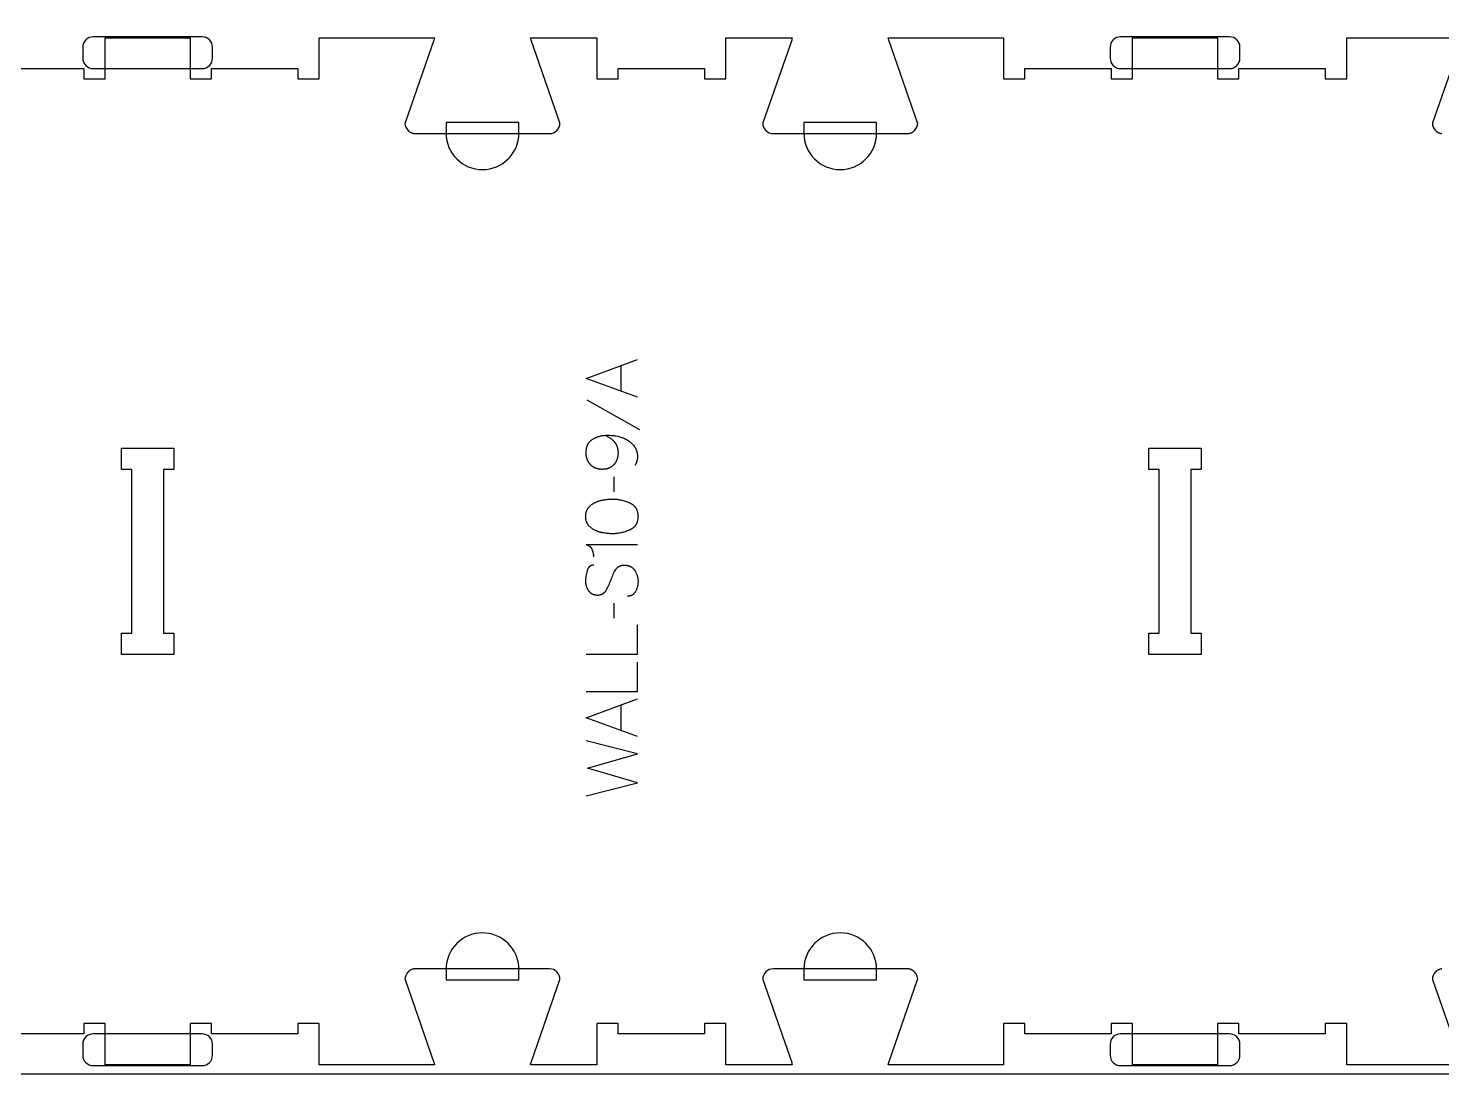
# Model space of a CAD drawing. Extents: x 5216 to 8399, y -10461 to -4867.
# Drawn here: x 6748 to 7574, y -6791 to -6181 of the extents above; entities that cross this region are included whole.
import ezdxf

# ---------------------------------------------------------------- set-up
doc = ezdxf.new("R2010")
doc.units = 0
for name, color, linetype in [('0_SHEET_SPRUCEPLY_2440X122', 1, 'CONTINUOUS'), ('1_ANYTOOL_1MMDEEP_LABELS_S', 2, 'CONTINUOUS'), ('3_ANYTOOL_CUTTHROUGH_INSID', 4, 'CONTINUOUS'), ('4_ANYTOOL_CUTTHROUGH_OUTSI', 5, 'CONTINUOUS'), ('5_ANYTOOL_HALF_MILL_9MM_IN', 3, 'CONTINUOUS')]:
    doc.layers.add(name, color=color, linetype=linetype)

msp = doc.modelspace()

# ---------------------------------------------------------------- linework, layer by layer
at = {"layer": '0_SHEET_SPRUCEPLY_2440X122'}
msp.add_lwpolyline([(5587.32, -5571.21), (5587.32, -6791.21), (8027.32, -6791.21), (8027.32, -5571.21)], close=True, dxfattribs=at)
at = {"layer": '1_ANYTOOL_1MMDEEP_LABELS_S'}
for points in [[(7103.89, -6396.21), (7073.89, -6385.32), (7103.89, -6374.26)], [(7094.33, -6392.74), (7094.33, -6377.82)], [(7074.36, -6397.92), (7105.13, -6415.11)], [(7083.27, -6438.42), (7083.01, -6438.42), (7082.74, -6438.41), (7082.48, -6438.4), (7082.22, -6438.38), (7081.97, -6438.35), (7081.71, -6438.32), (7081.47, -6438.29), (7081.22, -6438.25), (7080.98, -6438.2), (7080.74, -6438.15), (7080.51, -6438.09), (7080.28, -6438.03), (7080.05, -6437.97), (7079.83, -6437.89), (7079.61, -6437.81), (7079.4, -6437.73), (7079.18, -6437.64), (7078.97, -6437.55), (7078.77, -6437.45), (7078.57, -6437.34), (7078.37, -6437.23), (7078.17, -6437.11), (7077.98, -6436.99), (7077.79, -6436.87), (7077.61, -6436.73), (7077.43, -6436.6), (7077.25, -6436.45), (7077.08, -6436.3), (7076.91, -6436.15), (7076.74, -6435.99), (7076.58, -6435.83), (7076.42, -6435.66), (7076.26, -6435.48), (7076.11, -6435.31), (7075.97, -6435.13), (7075.82, -6434.94), (7075.69, -6434.76), (7075.56, -6434.57), (7075.43, -6434.38), (7075.31, -6434.18), (7075.19, -6433.99), (7075.08, -6433.78), (7074.98, -6433.58), (7074.88, -6433.38), (7074.78, -6433.17), (7074.69, -6432.96), (7074.6, -6432.74), (7074.52, -6432.52), (7074.44, -6432.3), (7074.37, -6432.08), (7074.31, -6431.85), (7074.24, -6431.62), (7074.19, -6431.39), (7074.14, -6431.16), (7074.09, -6430.92), (7074.05, -6430.68), (7074.01, -6430.44), (7073.98, -6430.19), (7073.95, -6429.94), (7073.93, -6429.69), (7073.91, -6429.43), (7073.9, -6429.17), (7073.89, -6428.91), (7073.89, -6428.65), (7073.89, -6428.31), (7073.9, -6427.98), (7073.92, -6427.65), (7073.95, -6427.33), (7073.98, -6427.01), (7074.02, -6426.7), (7074.07, -6426.4), (7074.13, -6426.1), (7074.19, -6425.81), (7074.26, -6425.53), (7074.34, -6425.25), (7074.43, -6424.98), (7074.52, -6424.71), (7074.62, -6424.45), (7074.73, -6424.2), (7074.85, -6423.95), (7074.91, -6423.83), (7074.97, -6423.71), (7075.04, -6423.59), (7075.1, -6423.48), (7075.17, -6423.36), (7075.24, -6423.25), (7075.31, -6423.13), (7075.39, -6423.02), (7075.46, -6422.91), (7075.54, -6422.81), (7075.62, -6422.7), (7075.7, -6422.6), (7075.78, -6422.49), (7075.87, -6422.39), (7075.96, -6422.29), (7076.05, -6422.19), (7076.14, -6422.1), (7076.23, -6422), (7076.32, -6421.91), (7076.42, -6421.82), (7076.52, -6421.72), (7076.62, -6421.64), (7076.72, -6421.55), (7076.83, -6421.46), (7077.04, -6421.29), (7077.26, -6421.13), (7077.49, -6420.98), (7077.72, -6420.83), (7077.97, -6420.68), (7078.21, -6420.55), (7078.45, -6420.41), (7078.7, -6420.28), (7078.95, -6420.16), (7079.2, -6420.03), (7079.45, -6419.92), (7079.71, -6419.81), (7079.96, -6419.7), (7080.22, -6419.6), (7080.49, -6419.5), (7080.75, -6419.41), (7081.01, -6419.32), (7081.28, -6419.23), (7081.55, -6419.15), (7081.82, -6419.08), (7082.37, -6418.94), (7082.93, -6418.82), (7083.49, -6418.72), (7084.07, -6418.64), (7084.65, -6418.57), (7085.24, -6418.53), (7085.84, -6418.5), (7086.45, -6418.49), (7087.08, -6418.5), (7087.75, -6418.53), (7088.44, -6418.58), (7089.17, -6418.64), (7089.88, -6418.72), (7090.54, -6418.81), (7091.16, -6418.9), (7092.34, -6419.12), (7092.96, -6419.26), (7093.56, -6419.41), (7094.15, -6419.58), (7094.73, -6419.77), (7095.02, -6419.87), (7095.3, -6419.98), (7095.58, -6420.09), (7095.86, -6420.21), (7096.13, -6420.33), (7096.4, -6420.45), (7096.67, -6420.58), (7096.93, -6420.72), (7097.19, -6420.86), (7097.45, -6421), (7097.71, -6421.15), (7097.96, -6421.3), (7098.21, -6421.46), (7098.46, -6421.62), (7098.7, -6421.78), (7098.94, -6421.96), (7099.18, -6422.13), (7099.42, -6422.31), (7099.65, -6422.5), (7099.88, -6422.69), (7100.11, -6422.88), (7100.33, -6423.08), (7100.55, -6423.28), (7100.76, -6423.49), (7100.97, -6423.7), (7101.17, -6423.91), (7101.36, -6424.12), (7101.54, -6424.34), (7101.72, -6424.56), (7101.89, -6424.78), (7102.05, -6425.01), (7102.21, -6425.24), (7102.36, -6425.48), (7102.5, -6425.71), (7102.63, -6425.95), (7102.76, -6426.19), (7102.88, -6426.44), (7103, -6426.69), (7103.11, -6426.94), (7103.21, -6427.2), (7103.3, -6427.45), (7103.39, -6427.72), (7103.47, -6427.98), (7103.54, -6428.25), (7103.61, -6428.52), (7103.67, -6428.79), (7103.72, -6429.07), (7103.76, -6429.35), (7103.8, -6429.63), (7103.83, -6429.92), (7103.86, -6430.21), (7103.87, -6430.5), (7103.89, -6430.79), (7103.89, -6431.09), (7103.88, -6431.44), (7103.87, -6431.79), (7103.85, -6431.96), (7103.84, -6432.13), (7103.82, -6432.3), (7103.79, -6432.46), (7103.77, -6432.63), (7103.74, -6432.79), (7103.71, -6432.96), (7103.68, -6433.12), (7103.64, -6433.28), (7103.6, -6433.44), (7103.56, -6433.59), (7103.51, -6433.75), (7103.47, -6433.9), (7103.41, -6434.06), (7103.36, -6434.21), (7103.3, -6434.36), (7103.24, -6434.51), (7103.18, -6434.66), (7103.11, -6434.8), (7103.04, -6434.95), (7102.97, -6435.09), (7102.9, -6435.24), (7102.82, -6435.38), (7102.74, -6435.52), (7102.66, -6435.66), (7102.57, -6435.79), (7102.48, -6435.93), (7102.39, -6436.06)], [(7085.03, -6418.54), (7085.38, -6418.68), (7085.73, -6418.83), (7086.07, -6418.99), (7086.41, -6419.16), (7086.75, -6419.35), (7087.08, -6419.54), (7087.41, -6419.75), (7087.74, -6419.97), (7088.06, -6420.2), (7088.37, -6420.44), (7088.69, -6420.7), (7089, -6420.96), (7089.3, -6421.24), (7089.6, -6421.53), (7089.9, -6421.83), (7090.2, -6422.14), (7090.34, -6422.3), (7090.48, -6422.46), (7090.61, -6422.62), (7090.74, -6422.79), (7090.87, -6422.96), (7090.99, -6423.14), (7091.11, -6423.31), (7091.22, -6423.49), (7091.32, -6423.67), (7091.43, -6423.86), (7091.53, -6424.05), (7091.62, -6424.24), (7091.71, -6424.43), (7091.79, -6424.63), (7091.87, -6424.83), (7091.95, -6425.03), (7092.02, -6425.23), (7092.08, -6425.44), (7092.15, -6425.65), (7092.2, -6425.87), (7092.26, -6426.08), (7092.3, -6426.3), (7092.35, -6426.52), (7092.39, -6426.75), (7092.42, -6426.98), (7092.45, -6427.21), (7092.47, -6427.44), (7092.49, -6427.68), (7092.51, -6427.92), (7092.52, -6428.16), (7092.53, -6428.4), (7092.53, -6428.65), (7092.53, -6428.92), (7092.52, -6429.18), (7092.51, -6429.44), (7092.49, -6429.7), (7092.47, -6429.95), (7092.45, -6430.2), (7092.42, -6430.45), (7092.38, -6430.7), (7092.34, -6430.94), (7092.29, -6431.18), (7092.25, -6431.41), (7092.19, -6431.65), (7092.13, -6431.88), (7092.07, -6432.1), (7092, -6432.33), (7091.93, -6432.55), (7091.85, -6432.77), (7091.77, -6432.98), (7091.68, -6433.2), (7091.59, -6433.4), (7091.49, -6433.61), (7091.39, -6433.81), (7091.28, -6434.01), (7091.17, -6434.21), (7091.05, -6434.4), (7090.93, -6434.6), (7090.81, -6434.78), (7090.68, -6434.97), (7090.54, -6435.15), (7090.4, -6435.33), (7090.26, -6435.51), (7090.11, -6435.68), (7089.96, -6435.85), (7089.8, -6436.01), (7089.64, -6436.17), (7089.47, -6436.32), (7089.3, -6436.47), (7089.13, -6436.61), (7088.96, -6436.75), (7088.77, -6436.88), (7088.59, -6437), (7088.4, -6437.12), (7088.21, -6437.24), (7088.01, -6437.35), (7087.81, -6437.45), (7087.61, -6437.55), (7087.4, -6437.65), (7087.19, -6437.74), (7086.97, -6437.82), (7086.76, -6437.9), (7086.53, -6437.97), (7086.3, -6438.04), (7086.07, -6438.1), (7085.84, -6438.15), (7085.6, -6438.2), (7085.36, -6438.25), (7085.11, -6438.29), (7084.86, -6438.32), (7084.61, -6438.35), (7084.35, -6438.38), (7084.08, -6438.4), (7083.82, -6438.41), (7083.55, -6438.42), (7083.27, -6438.42)], [(7090, -6442.71), (7090.09, -6451.49)], [(7103.89, -6482.44), (7073.85, -6482.44), (7074, -6482.46), (7074.15, -6482.48), (7074.29, -6482.51), (7074.43, -6482.54), (7074.57, -6482.58), (7074.71, -6482.62), (7074.84, -6482.66), (7074.97, -6482.71), (7075.1, -6482.76), (7075.23, -6482.82), (7075.29, -6482.85), (7075.35, -6482.88), (7075.41, -6482.91), (7075.47, -6482.94), (7075.53, -6482.98), (7075.59, -6483.01), (7075.64, -6483.05), (7075.7, -6483.08), (7075.76, -6483.12), (7075.81, -6483.16), (7075.87, -6483.2), (7075.92, -6483.24), (7075.97, -6483.28), (7076.02, -6483.32), (7076.08, -6483.37), (7076.13, -6483.41), (7076.18, -6483.46), (7076.23, -6483.5), (7076.27, -6483.55), (7076.32, -6483.6), (7076.37, -6483.65), (7076.42, -6483.7), (7076.51, -6483.8), (7076.59, -6483.91), (7076.68, -6484.02), (7076.76, -6484.13), (7076.84, -6484.25), (7076.92, -6484.38), (7076.99, -6484.5), (7077.06, -6484.63), (7077.13, -6484.77), (7077.19, -6484.91), (7077.25, -6485.05), (7077.37, -6485.34), (7077.48, -6485.62), (7077.58, -6485.91), (7077.67, -6486.19), (7077.76, -6486.47), (7077.84, -6486.75), (7077.91, -6487.03), (7077.98, -6487.3), (7078.03, -6487.57), (7078.08, -6487.84), (7078.12, -6488.11), (7078.16, -6488.38), (7078.18, -6488.64), (7078.2, -6488.9), (7078.21, -6489.16), (7078.22, -6489.42)], [(7078.47, -6494.31), (7078.29, -6494.31), (7078.19, -6494.31), (7078.1, -6494.32), (7078.01, -6494.33), (7077.92, -6494.34), (7077.83, -6494.35), (7077.75, -6494.36), (7077.66, -6494.37), (7077.57, -6494.39), (7077.49, -6494.4), (7077.41, -6494.42), (7077.32, -6494.44), (7077.24, -6494.46), (7077.16, -6494.49), (7077.08, -6494.51), (7077.01, -6494.54), (7076.93, -6494.57), (7076.85, -6494.6), (7076.78, -6494.63), (7076.7, -6494.66), (7076.63, -6494.69), (7076.56, -6494.73), (7076.49, -6494.77), (7076.42, -6494.81), (7076.35, -6494.85), (7076.28, -6494.89), (7076.21, -6494.93), (7076.15, -6494.98), (7076.08, -6495.03), (7076.02, -6495.08), (7075.96, -6495.13), (7075.89, -6495.18), (7075.83, -6495.23), (7075.77, -6495.29), (7075.72, -6495.34), (7075.66, -6495.4), (7075.6, -6495.46), (7075.55, -6495.52), (7075.49, -6495.59), (7075.44, -6495.65), (7075.38, -6495.72), (7075.33, -6495.79), (7075.28, -6495.86), (7075.23, -6495.93), (7075.19, -6496), (7075.14, -6496.08), (7075.09, -6496.15), (7075.05, -6496.23), (7075, -6496.31), (7074.96, -6496.39), (7074.92, -6496.47), (7074.83, -6496.64), (7074.76, -6496.82), (7074.68, -6497), (7074.61, -6497.19), (7074.55, -6497.38), (7074.49, -6497.59), (7074.27, -6498.4), (7074.08, -6499.2), (7073.91, -6499.98), (7073.78, -6500.75), (7073.73, -6501.13), (7073.68, -6501.51), (7073.64, -6501.88), (7073.6, -6502.25), (7073.58, -6502.62), (7073.56, -6502.98), (7073.55, -6503.34), (7073.55, -6503.69), (7073.55, -6503.89), (7073.55, -6504.08), (7073.56, -6504.27), (7073.57, -6504.46), (7073.59, -6504.65), (7073.61, -6504.84), (7073.63, -6505.03), (7073.66, -6505.22), (7073.69, -6505.4), (7073.72, -6505.59), (7073.76, -6505.77), (7073.8, -6505.95), (7073.85, -6506.13), (7073.89, -6506.31), (7073.95, -6506.48), (7074, -6506.66), (7074.06, -6506.84), (7074.12, -6507.01), (7074.19, -6507.18), (7074.26, -6507.35), (7074.33, -6507.52), (7074.41, -6507.69), (7074.49, -6507.86), (7074.57, -6508.02), (7074.66, -6508.19), (7074.75, -6508.35), (7074.84, -6508.51), (7074.94, -6508.68), (7075.04, -6508.84), (7075.15, -6508.99), (7075.26, -6509.15), (7075.37, -6509.31), (7075.48, -6509.46), (7075.6, -6509.61), (7075.72, -6509.75), (7075.85, -6509.89), (7075.97, -6510.02), (7076.11, -6510.15), (7076.24, -6510.28), (7076.38, -6510.39), (7076.52, -6510.51), (7076.66, -6510.62), (7076.8, -6510.72), (7076.95, -6510.82), (7077.11, -6510.92), (7077.26, -6511.01), (7077.42, -6511.09), (7077.58, -6511.17), (7077.74, -6511.25), (7077.91, -6511.32), (7078.08, -6511.38), (7078.25, -6511.44), (7078.43, -6511.5), (7078.61, -6511.55), (7078.79, -6511.6), (7078.98, -6511.64), (7079.17, -6511.67), (7079.36, -6511.71), (7079.55, -6511.73), (7079.75, -6511.75), (7079.95, -6511.77), (7080.16, -6511.78), (7080.36, -6511.79), (7080.57, -6511.79), (7080.79, -6511.79), (7081, -6511.78), (7081.21, -6511.77), (7081.41, -6511.75), (7081.61, -6511.72), (7081.81, -6511.69), (7082, -6511.66), (7082.19, -6511.62), (7082.38, -6511.57), (7082.56, -6511.52), (7082.74, -6511.46), (7082.91, -6511.39), (7083, -6511.36), (7083.08, -6511.33), (7083.17, -6511.29), (7083.25, -6511.25), (7083.33, -6511.21), (7083.41, -6511.17), (7083.49, -6511.13), (7083.57, -6511.09), (7083.65, -6511.04), (7083.73, -6510.99), (7083.81, -6510.95), (7083.88, -6510.9), (7083.96, -6510.85), (7084.03, -6510.8), (7084.1, -6510.74), (7084.18, -6510.69), (7084.25, -6510.63), (7084.32, -6510.57), (7084.39, -6510.52), (7084.46, -6510.46), (7084.52, -6510.39), (7084.59, -6510.33), (7084.66, -6510.27), (7084.72, -6510.2), (7084.85, -6510.07), (7084.97, -6509.93), (7085.09, -6509.78), (7085.21, -6509.63), (7085.32, -6509.47), (7085.43, -6509.31), (7085.53, -6509.14), (7085.63, -6508.96), (7086.02, -6508.25), (7086.4, -6507.52), (7086.77, -6506.77), (7087.13, -6506.01), (7087.47, -6505.23), (7087.81, -6504.43), (7088.13, -6503.62), (7088.44, -6502.79), (7088.75, -6501.97), (7089.08, -6501.16), (7089.42, -6500.38), (7089.78, -6499.61), (7090.16, -6498.87), (7090.55, -6498.14), (7090.95, -6497.43), (7091.37, -6496.75), (7091.48, -6496.58), (7091.6, -6496.42), (7091.71, -6496.27), (7091.77, -6496.2), (7091.83, -6496.12), (7091.9, -6496.05), (7091.96, -6495.98), (7092.02, -6495.91), (7092.09, -6495.84), (7092.15, -6495.78), (7092.22, -6495.71), (7092.29, -6495.65), (7092.36, -6495.59), (7092.43, -6495.53), (7092.5, -6495.47), (7092.57, -6495.41), (7092.64, -6495.36), (7092.72, -6495.3), (7092.79, -6495.25), (7092.87, -6495.2), (7092.94, -6495.15), (7093.02, -6495.1), (7093.1, -6495.05), (7093.18, -6495.01), (7093.26, -6494.96), (7093.34, -6494.92), (7093.42, -6494.88), (7093.51, -6494.84), (7093.59, -6494.8), (7093.68, -6494.76), (7093.76, -6494.73), (7093.85, -6494.69), (7093.94, -6494.66), (7094.03, -6494.63), (7094.12, -6494.6), (7094.21, -6494.57), (7094.3, -6494.55), (7094.49, -6494.5), (7094.68, -6494.46), (7094.88, -6494.42), (7095.08, -6494.39), (7095.28, -6494.36), (7095.49, -6494.34), (7095.7, -6494.33), (7095.92, -6494.32), (7096.14, -6494.32), (7096.36, -6494.32), (7096.59, -6494.33), (7096.82, -6494.35), (7097.05, -6494.37), (7097.28, -6494.4), (7097.5, -6494.43), (7097.72, -6494.47), (7097.94, -6494.51), (7098.15, -6494.55), (7098.36, -6494.6), (7098.56, -6494.66), (7098.76, -6494.72), (7098.96, -6494.79), (7099.16, -6494.86), (7099.35, -6494.94), (7099.53, -6495.02), (7099.71, -6495.1), (7099.89, -6495.2), (7100.07, -6495.29), (7100.24, -6495.39), (7100.41, -6495.5), (7100.57, -6495.61), (7100.73, -6495.73), (7100.89, -6495.85), (7101.04, -6495.98), (7101.19, -6496.11), (7101.34, -6496.25), (7101.48, -6496.39), (7101.62, -6496.53), (7101.75, -6496.69), (7101.88, -6496.84), (7102.01, -6497.01), (7102.13, -6497.17), (7102.25, -6497.34), (7102.37, -6497.52), (7102.59, -6497.88), (7102.79, -6498.25), (7102.99, -6498.61), (7103.17, -6498.99), (7103.33, -6499.36), (7103.48, -6499.74), (7103.55, -6499.93), (7103.62, -6500.12), (7103.68, -6500.31), (7103.74, -6500.51), (7103.8, -6500.7), (7103.85, -6500.89), (7103.9, -6501.09), (7103.95, -6501.29), (7103.99, -6501.48), (7104.03, -6501.68), (7104.07, -6501.88), (7104.1, -6502.08), (7104.13, -6502.28), (7104.15, -6502.48), (7104.19, -6502.89), (7104.22, -6503.3), (7104.23, -6503.71), (7104.23, -6504.13), (7104.22, -6504.54), (7104.19, -6504.94), (7104.15, -6505.34), (7104.1, -6505.73), (7104.03, -6506.12), (7103.96, -6506.51), (7103.87, -6506.89), (7103.76, -6507.27), (7103.65, -6507.64), (7103.52, -6508.01), (7103.38, -6508.37), (7103.23, -6508.73), (7103.06, -6509.08), (7102.88, -6509.43), (7102.69, -6509.78), (7102.59, -6509.95), (7102.48, -6510.11), (7102.38, -6510.27), (7102.27, -6510.42), (7102.16, -6510.57), (7102.04, -6510.71), (7101.92, -6510.85), (7101.8, -6510.98), (7101.68, -6511.1), (7101.55, -6511.22), (7101.42, -6511.34), (7101.29, -6511.45), (7101.22, -6511.5), (7101.15, -6511.55), (7101.08, -6511.6), (7101.01, -6511.65), (7100.94, -6511.7), (7100.87, -6511.75), (7100.8, -6511.79), (7100.73, -6511.84), (7100.65, -6511.88), (7100.58, -6511.92), (7100.51, -6511.96), (7100.43, -6512), (7100.35, -6512.03), (7100.28, -6512.07), (7100.2, -6512.1), (7100.12, -6512.14), (7100.04, -6512.17), (7099.96, -6512.2), (7099.88, -6512.23), (7099.8, -6512.25), (7099.63, -6512.3), (7099.47, -6512.35), (7099.3, -6512.39), (7099.12, -6512.42), (7098.94, -6512.45), (7098.77, -6512.48), (7098.58, -6512.5), (7098.4, -6512.51), (7098.21, -6512.52), (7098.02, -6512.52)], [(7090, -6516.55), (7090.09, -6525.34)], [(7073.89, -6546.29), (7103.89, -6546.29), (7103.89, -6529.19)], [(7073.89, -6568.11), (7103.89, -6568.11), (7103.89, -6551.01)], [(7103.89, -6594.34), (7073.89, -6583.45), (7103.89, -6572.39)], [(7094.33, -6590.86), (7094.33, -6575.95)], [(7073.89, -6629.05), (7103.89, -6621.34), (7074.79, -6612.89), (7103.89, -6604.41), (7073.89, -6596.91)]]:
    msp.add_lwpolyline(points, dxfattribs=at)
msp.add_lwpolyline([(7073.63, -6465.94), (7073.64, -6465.56), (7073.66, -6465.2), (7073.67, -6465.02), (7073.68, -6464.85), (7073.7, -6464.67), (7073.73, -6464.5), (7073.75, -6464.33), (7073.78, -6464.16), (7073.81, -6463.99), (7073.85, -6463.83), (7073.88, -6463.67), (7073.92, -6463.51), (7073.97, -6463.35), (7074.01, -6463.19), (7074.06, -6463.04), (7074.11, -6462.89), (7074.17, -6462.74), (7074.23, -6462.59), (7074.29, -6462.44), (7074.35, -6462.3), (7074.42, -6462.15), (7074.49, -6462.01), (7074.56, -6461.88), (7074.64, -6461.74), (7074.71, -6461.61), (7074.8, -6461.47), (7074.88, -6461.34), (7074.97, -6461.21), (7075.06, -6461.09), (7075.15, -6460.96), (7075.35, -6460.72), (7075.55, -6460.48), (7075.75, -6460.25), (7075.96, -6460.03), (7076.18, -6459.81), (7076.41, -6459.6), (7076.64, -6459.4), (7076.88, -6459.2), (7077.12, -6459), (7077.37, -6458.82), (7077.63, -6458.64), (7077.89, -6458.47), (7078.16, -6458.3), (7078.44, -6458.14), (7078.72, -6457.98), (7079.01, -6457.84), (7079.3, -6457.69), (7079.6, -6457.56), (7079.9, -6457.43), (7080.2, -6457.3), (7080.51, -6457.18), (7080.82, -6457.07), (7081.13, -6456.96), (7081.45, -6456.86), (7081.77, -6456.76), (7082.09, -6456.67), (7082.41, -6456.58), (7082.74, -6456.5), (7083.07, -6456.42), (7083.41, -6456.35), (7084.09, -6456.23), (7084.77, -6456.12), (7085.44, -6456.03), (7086.1, -6455.95), (7086.76, -6455.89), (7087.4, -6455.84), (7088.03, -6455.81), (7088.66, -6455.79), (7089.27, -6455.78), (7089.89, -6455.79), (7090.51, -6455.81), (7091.12, -6455.85), (7091.74, -6455.91), (7092.36, -6455.99), (7092.98, -6456.08), (7093.59, -6456.18), (7094.21, -6456.31), (7094.83, -6456.45), (7095.45, -6456.61), (7096.07, -6456.78), (7096.69, -6456.97), (7097.31, -6457.18), (7097.93, -6457.4), (7098.55, -6457.64), (7099.17, -6457.9), (7099.48, -6458.04), (7099.78, -6458.18), (7100.06, -6458.33), (7100.2, -6458.41), (7100.34, -6458.49), (7100.47, -6458.57), (7100.61, -6458.66), (7100.74, -6458.74), (7100.86, -6458.83), (7100.99, -6458.92), (7101.11, -6459.01), (7101.23, -6459.1), (7101.35, -6459.2), (7101.46, -6459.29), (7101.58, -6459.39), (7101.69, -6459.49), (7101.8, -6459.6), (7101.9, -6459.7), (7102, -6459.81), (7102.11, -6459.91), (7102.2, -6460.02), (7102.3, -6460.14), (7102.39, -6460.25), (7102.48, -6460.36), (7102.57, -6460.48), (7102.66, -6460.6), (7102.74, -6460.72), (7102.82, -6460.84), (7102.9, -6460.97), (7102.98, -6461.1), (7103.05, -6461.22), (7103.12, -6461.35), (7103.19, -6461.49), (7103.26, -6461.62), (7103.33, -6461.76), (7103.39, -6461.89), (7103.45, -6462.03), (7103.5, -6462.17), (7103.56, -6462.32), (7103.61, -6462.46), (7103.66, -6462.61), (7103.71, -6462.76), (7103.75, -6462.91), (7103.79, -6463.06), (7103.83, -6463.22), (7103.91, -6463.53), (7103.97, -6463.85), (7104.02, -6464.18), (7104.07, -6464.52), (7104.1, -6464.86), (7104.13, -6465.21), (7104.14, -6465.57), (7104.15, -6465.94), (7104.14, -6466.3), (7104.13, -6466.65), (7104.1, -6467), (7104.07, -6467.34), (7104.02, -6467.68), (7103.97, -6468), (7103.91, -6468.32), (7103.87, -6468.48), (7103.83, -6468.64), (7103.79, -6468.79), (7103.75, -6468.94), (7103.7, -6469.09), (7103.66, -6469.24), (7103.61, -6469.38), (7103.55, -6469.53), (7103.5, -6469.67), (7103.44, -6469.81), (7103.38, -6469.95), (7103.32, -6470.08), (7103.25, -6470.22), (7103.19, -6470.35), (7103.12, -6470.48), (7103.04, -6470.61), (7102.97, -6470.74), (7102.89, -6470.86), (7102.81, -6470.99), (7102.73, -6471.11), (7102.65, -6471.23), (7102.56, -6471.35), (7102.47, -6471.46), (7102.38, -6471.58), (7102.28, -6471.69), (7102.19, -6471.8), (7102.09, -6471.91), (7101.99, -6472.02), (7101.88, -6472.12), (7101.78, -6472.23), (7101.67, -6472.33), (7101.56, -6472.43), (7101.44, -6472.53), (7101.33, -6472.62), (7101.21, -6472.72), (7101.09, -6472.81), (7100.96, -6472.9), (7100.84, -6472.99), (7100.71, -6473.07), (7100.58, -6473.16), (7100.44, -6473.24), (7100.31, -6473.32), (7100.17, -6473.4), (7100.03, -6473.48), (7099.74, -6473.63), (7099.44, -6473.77), (7099.13, -6473.91), (7098.51, -6474.16), (7097.88, -6474.4), (7097.26, -6474.62), (7096.63, -6474.83), (7096.01, -6475.01), (7095.39, -6475.19), (7094.77, -6475.34), (7094.15, -6475.48), (7093.53, -6475.61), (7092.91, -6475.71), (7092.3, -6475.8), (7091.68, -6475.88), (7091.07, -6475.93), (7090.45, -6475.97), (7089.84, -6476), (7089.23, -6476.01), (7088.62, -6476), (7087.99, -6475.98), (7087.36, -6475.94), (7086.71, -6475.89), (7086.06, -6475.83), (7085.4, -6475.75), (7084.73, -6475.66), (7084.05, -6475.56), (7083.7, -6475.5), (7083.37, -6475.43), (7083.03, -6475.36), (7082.7, -6475.29), (7082.37, -6475.21), (7082.05, -6475.12), (7081.73, -6475.03), (7081.41, -6474.93), (7081.1, -6474.83), (7080.78, -6474.72), (7080.48, -6474.6), (7080.17, -6474.48), (7079.87, -6474.36), (7079.57, -6474.23), (7079.28, -6474.09), (7078.99, -6473.95), (7078.7, -6473.8), (7078.42, -6473.65), (7078.15, -6473.49), (7077.88, -6473.32), (7077.62, -6473.15), (7077.36, -6472.97), (7077.12, -6472.79), (7076.87, -6472.59), (7076.64, -6472.4), (7076.41, -6472.19), (7076.18, -6471.98), (7075.96, -6471.77), (7075.75, -6471.55), (7075.55, -6471.32), (7075.35, -6471.08), (7075.15, -6470.84), (7075.06, -6470.72), (7074.97, -6470.6), (7074.88, -6470.47), (7074.8, -6470.34), (7074.71, -6470.21), (7074.64, -6470.08), (7074.56, -6469.94), (7074.49, -6469.8), (7074.42, -6469.67), (7074.35, -6469.53), (7074.29, -6469.38), (7074.23, -6469.24), (7074.17, -6469.09), (7074.11, -6468.94), (7074.06, -6468.79), (7074.01, -6468.64), (7073.97, -6468.49), (7073.92, -6468.33), (7073.88, -6468.17), (7073.85, -6468.01), (7073.81, -6467.85), (7073.78, -6467.69), (7073.75, -6467.52), (7073.73, -6467.35), (7073.7, -6467.18), (7073.68, -6467.01), (7073.67, -6466.84), (7073.66, -6466.66), (7073.64, -6466.3)], close=True, dxfattribs=at)
at = {"layer": '3_ANYTOOL_CUTTHROUGH_INSID', "color": 4}
for points in [[(6802.82, -6425.96), (6833.07, -6425.96), (6833.07, -6438.46), (6827.07, -6438.46), (6827.07, -6533.96), (6833.07, -6533.96), (6833.07, -6546.46), (6802.57, -6546.46), (6802.57, -6533.96), (6808.57, -6533.96), (6808.57, -6438.46), (6802.57, -6438.46), (6802.57, -6425.96)], [(7402.82, -6425.96), (7433.07, -6425.96), (7433.07, -6438.46), (7427.07, -6438.46), (7427.07, -6533.96), (7433.07, -6533.96), (7433.07, -6546.46), (7402.57, -6546.46), (7402.57, -6533.96), (7408.57, -6533.96), (7408.57, -6438.46), (7402.57, -6438.46), (7402.57, -6425.96)]]:
    msp.add_lwpolyline(points, close=True, dxfattribs=at)
at = {"layer": '4_ANYTOOL_CUTTHROUGH_OUTSI', "color": 5}
for points in [[(6730.07, -6204.46), (6780.57, -6204.46), (6780.57, -6210.46), (6793.07, -6210.46), (6793.07, -6186.46), (6842.57, -6186.46), (6842.57, -6210.46), (6855.07, -6210.46), (6855.07, -6204.46), (6905.57, -6204.46), (6905.57, -6210.46), (6918.07, -6210.46), (6918.07, -6186.46), (6985.26, -6186.46), (6985.26, -6186.46, -0.061485), (6985.03, -6187.85), (6968.13, -6236.12), (6968.12, -6236.16), (6968.12, -6236.21), (6968.12, -6236.21, 0.198912), (6969.95, -6240.63), (6970.06, -6240.73), (6970.17, -6240.83), (6970.28, -6240.93), (6970.4, -6241.03), (6970.52, -6241.13), (6970.64, -6241.22), (6970.76, -6241.31), (6970.89, -6241.4), (6971.02, -6241.48), (6971.15, -6241.56), (6971.28, -6241.64), (6971.42, -6241.72), (6971.55, -6241.79), (6971.69, -6241.86), (6971.84, -6241.92), (6971.98, -6241.98), (6972.12, -6242.04), (6972.27, -6242.09), (6972.41, -6242.14), (6972.56, -6242.19), (6972.71, -6242.23), (6972.86, -6242.27), (6973.01, -6242.31), (6973.16, -6242.34), (6973.31, -6242.37), (6973.46, -6242.39), (6973.62, -6242.41), (6973.77, -6242.43), (6973.92, -6242.44), (6974.07, -6242.45), (6974.22, -6242.46), (6974.37, -6242.46), (7052.37, -6242.46, 0.414214), (7058.62, -6236.21), (7058.62, -6236.16), (7058.61, -6236.12), (7041.71, -6187.85), (7041.71, -6187.85, -0.061485), (7041.48, -6186.46), (7080.07, -6186.46), (7080.07, -6210.46), (7092.57, -6210.46), (7092.57, -6204.46), (7143.07, -6204.46), (7143.07, -6210.46), (7155.57, -6210.46), (7155.57, -6186.46), (7194.17, -6186.46), (7194.17, -6186.46, -0.061485), (7193.94, -6187.85), (7177.04, -6236.12), (7177.03, -6236.16), (7177.03, -6236.21), (7177.03, -6236.21, 0.414214), (7183.28, -6242.46), (7261.28, -6242.46), (7261.43, -6242.46), (7261.58, -6242.45), (7261.73, -6242.44), (7261.88, -6242.43), (7262.03, -6242.41), (7262.18, -6242.39), (7262.33, -6242.37), (7262.48, -6242.34), (7262.63, -6242.31), (7262.78, -6242.27), (7262.93, -6242.23), (7263.08, -6242.19), (7263.23, -6242.14), (7263.38, -6242.09), (7263.52, -6242.04), (7263.67, -6241.98), (7263.81, -6241.92), (7263.95, -6241.86), (7264.09, -6241.79), (7264.23, -6241.72), (7264.36, -6241.64), (7264.5, -6241.56), (7264.63, -6241.48), (7264.76, -6241.4), (7264.88, -6241.31), (7265.01, -6241.22), (7265.13, -6241.13), (7265.25, -6241.03), (7265.36, -6240.93), (7265.48, -6240.83), (7265.59, -6240.73), (7265.7, -6240.63, 0.198912), (7267.53, -6236.21), (7267.53, -6236.16), (7267.51, -6236.12), (7250.61, -6187.85), (7250.61, -6187.85, -0.061485), (7250.38, -6186.46), (7317.57, -6186.46), (7317.57, -6210.46), (7330.07, -6210.46), (7330.07, -6204.46), (7380.57, -6204.46), (7380.57, -6210.46), (7393.07, -6210.46), (7393.07, -6186.46), (7442.57, -6186.46), (7442.57, -6210.46), (7455.07, -6210.46), (7455.07, -6204.46), (7505.57, -6204.46), (7505.57, -6210.46), (7518.07, -6210.46), (7518.07, -6186.46), (7585.26, -6186.46)], [(7585.03, -6187.85), (7568.13, -6236.12), (7568.12, -6236.16), (7568.12, -6236.21), (7568.12, -6236.21, 0.198912), (7569.95, -6240.63), (7570.06, -6240.73), (7570.17, -6240.83), (7570.28, -6240.93), (7570.4, -6241.03), (7570.52, -6241.13), (7570.64, -6241.22), (7570.76, -6241.31), (7570.89, -6241.4), (7571.02, -6241.48), (7571.15, -6241.56), (7571.28, -6241.64), (7571.42, -6241.72), (7571.55, -6241.79), (7571.69, -6241.86), (7571.84, -6241.92), (7571.98, -6241.98), (7572.12, -6242.04), (7572.27, -6242.09), (7572.41, -6242.14), (7572.56, -6242.19), (7572.71, -6242.23), (7572.86, -6242.27), (7573.01, -6242.31), (7573.16, -6242.34), (7573.31, -6242.37), (7573.46, -6242.39), (7573.62, -6242.41)], [(7585.26, -6785.96), (7567.82, -6785.96), (7518.07, -6785.96), (7518.07, -6761.96), (7505.57, -6761.96), (7505.57, -6767.96), (7455.07, -6767.96), (7455.07, -6761.96), (7442.57, -6761.96), (7442.57, -6785.96), (7393.07, -6785.96), (7393.07, -6761.96), (7380.57, -6761.96), (7380.57, -6767.96), (7330.07, -6767.96), (7330.07, -6761.96), (7317.57, -6761.96), (7317.57, -6785.96), (7250.38, -6785.96), (7250.38, -6785.96, -0.061485), (7250.61, -6784.57), (7267.51, -6736.29), (7267.53, -6736.25), (7267.53, -6736.21), (7267.53, -6736.21, 0.198912), (7265.7, -6731.79), (7265.59, -6731.68), (7265.48, -6731.58), (7265.36, -6731.48), (7265.25, -6731.38), (7265.13, -6731.29), (7265.01, -6731.19), (7264.88, -6731.1), (7264.76, -6731.02), (7264.63, -6730.93), (7264.5, -6730.85), (7264.36, -6730.77), (7264.23, -6730.7), (7264.09, -6730.63), (7263.95, -6730.56), (7263.81, -6730.49), (7263.67, -6730.43), (7263.52, -6730.38), (7263.38, -6730.32), (7263.23, -6730.27), (7263.08, -6730.22), (7262.93, -6730.18), (7262.78, -6730.14), (7262.63, -6730.11), (7262.48, -6730.07), (7262.33, -6730.05), (7262.18, -6730.02), (7262.03, -6730), (7261.88, -6729.99), (7261.73, -6729.97), (7261.58, -6729.96), (7261.43, -6729.96), (7261.28, -6729.96), (7183.28, -6729.96, 0.414214), (7177.03, -6736.21), (7177.03, -6736.25), (7193.94, -6784.57), (7193.94, -6784.57, -0.061485), (7194.17, -6785.96), (7155.57, -6785.96), (7155.57, -6761.96), (7143.07, -6761.96), (7143.07, -6767.96), (7092.57, -6767.96), (7092.57, -6761.96), (7080.07, -6761.96), (7080.07, -6785.96), (7041.48, -6785.96), (7041.48, -6785.96, -0.061485), (7041.71, -6784.57), (7058.61, -6736.29), (7058.62, -6736.25), (7058.62, -6736.21), (7058.62, -6736.21, 0.414214), (7052.37, -6729.96), (6974.37, -6729.96), (6974.22, -6729.96), (6974.07, -6729.96), (6973.92, -6729.97), (6973.77, -6729.99), (6973.62, -6730), (6973.46, -6730.02), (6973.31, -6730.05), (6973.16, -6730.07), (6973.01, -6730.11), (6972.86, -6730.14), (6972.71, -6730.18), (6972.56, -6730.22), (6972.41, -6730.27), (6972.27, -6730.32), (6972.12, -6730.38), (6971.98, -6730.43), (6971.84, -6730.49), (6971.69, -6730.56), (6971.55, -6730.63), (6971.42, -6730.7), (6971.28, -6730.77), (6971.15, -6730.85), (6971.02, -6730.93), (6970.89, -6731.02), (6970.76, -6731.1), (6970.64, -6731.19), (6970.52, -6731.29), (6970.4, -6731.38), (6970.28, -6731.48), (6970.17, -6731.58), (6970.06, -6731.68), (6969.95, -6731.79, 0.198912), (6968.12, -6736.21), (6968.12, -6736.25), (6968.13, -6736.29), (6985.03, -6784.57), (6985.03, -6784.57, -0.061485), (6985.26, -6785.96), (6967.82, -6785.96), (6918.07, -6785.96), (6918.07, -6761.96), (6905.57, -6761.96), (6905.57, -6767.96), (6855.07, -6767.96), (6855.07, -6761.96), (6842.57, -6761.96), (6842.57, -6785.96), (6793.07, -6785.96), (6793.07, -6761.96), (6780.57, -6761.96), (6780.57, -6767.96), (6730.07, -6767.96)], [(7573.62, -6730), (7573.46, -6730.02), (7573.31, -6730.05), (7573.16, -6730.07), (7573.01, -6730.11), (7572.86, -6730.14), (7572.71, -6730.18), (7572.56, -6730.22), (7572.41, -6730.27), (7572.27, -6730.32), (7572.12, -6730.38), (7571.98, -6730.43), (7571.84, -6730.49), (7571.69, -6730.56), (7571.55, -6730.63), (7571.42, -6730.7), (7571.28, -6730.77), (7571.15, -6730.85), (7571.02, -6730.93), (7570.89, -6731.02), (7570.76, -6731.1), (7570.64, -6731.19), (7570.52, -6731.29), (7570.4, -6731.38), (7570.28, -6731.48), (7570.17, -6731.58), (7570.06, -6731.68), (7569.95, -6731.79, 0.198912), (7568.12, -6736.21), (7568.12, -6736.25), (7568.13, -6736.29), (7585.03, -6784.57)]]:
    msp.add_lwpolyline(points, format="xyb", dxfattribs=at)
at = {"layer": '5_ANYTOOL_HALF_MILL_9MM_IN', "color": 3}
for points in [[(6785.95, -6185.96, 0.414214), (6779.95, -6191.96), (6779.95, -6198.46, 0.414214), (6785.95, -6204.46), (6849.7, -6204.46, 0.414214), (6855.7, -6198.46), (6855.7, -6191.96, 0.414214), (6849.7, -6185.96)], [(7385.95, -6185.96, 0.414214), (7379.95, -6191.96), (7379.95, -6198.46, 0.414214), (7385.95, -6204.46), (7449.7, -6204.46, 0.414214), (7455.7, -6198.46), (7455.7, -6191.96, 0.414214), (7449.7, -6185.96)], [(6992.12, -6242.21, 1), (7034.62, -6242.21), (7034.62, -6241.96), (7034.62, -6235.96), (6992.12, -6235.96), (6992.12, -6241.96), (6992.12, -6242.21)], [(7201.03, -6242.21, 1), (7243.53, -6242.21), (7243.53, -6241.96), (7243.53, -6235.96), (7201.03, -6235.96), (7201.03, -6241.96), (7201.03, -6242.21)], [(7034.62, -6730.21, 1), (6992.12, -6730.21), (6992.12, -6730.46), (6992.12, -6736.46), (7034.62, -6736.46), (7034.62, -6730.46), (7034.62, -6730.21)], [(7243.53, -6730.21, 1), (7201.03, -6730.21), (7201.03, -6730.46), (7201.03, -6736.46), (7243.53, -6736.46), (7243.53, -6730.46), (7243.53, -6730.21)], [(6785.95, -6767.96, 0.414214), (6779.95, -6773.96), (6779.95, -6780.46, 0.414214), (6785.95, -6786.46), (6849.7, -6786.46, 0.414214), (6855.7, -6780.46), (6855.7, -6773.96, 0.414214), (6849.7, -6767.96)], [(7385.95, -6767.96, 0.414214), (7379.95, -6773.96), (7379.95, -6780.46, 0.414214), (7385.95, -6786.46), (7449.7, -6786.46, 0.414214), (7455.7, -6780.46), (7455.7, -6773.96, 0.414214), (7449.7, -6767.96)]]:
    msp.add_lwpolyline(points, format="xyb", close=True, dxfattribs=at)

doc.saveas('drawing.dxf')
